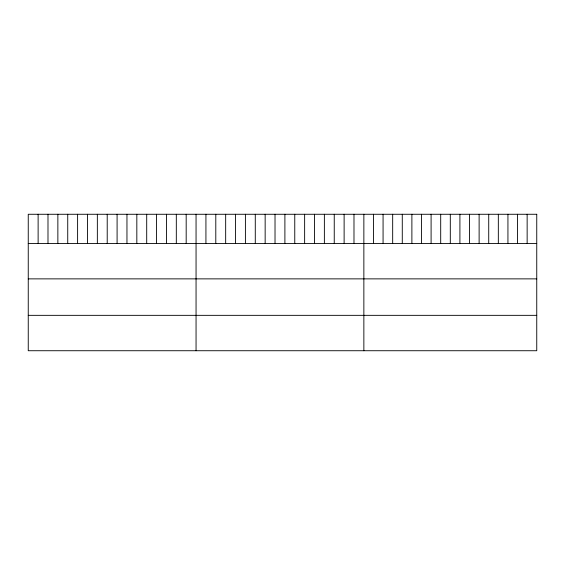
<?xml version="1.0" encoding="UTF-8"?>
<svg xmlns="http://www.w3.org/2000/svg" width="565" height="565" viewBox="0 0 565 565"><rect width="100%" height="100%" fill="white"/><g stroke="black" fill="none" stroke-linecap="round" stroke-linejoin="round"><path stroke-width="0.85" d="M28.25 243.473L536.75 243.473M28.25 278.87L536.75 278.87M28.25 315.341L536.75 315.341M527.145 214.269L527.145 243.473M517.54 214.269L517.54 243.473M507.935 214.269L507.935 243.473M498.33 214.269L498.33 243.473M488.725 214.269L488.725 243.473M479.12 214.269L479.12 243.473M469.515 214.269L469.515 243.473M459.91 214.269L459.91 243.473M450.305 214.269L450.305 243.473M440.7 214.269L440.7 243.473M431.095 214.269L431.095 243.473M421.49 214.269L421.49 243.473M411.885 214.269L411.885 243.473M402.28 214.269L402.28 243.473M392.675 214.269L392.675 243.473M383.07 214.269L383.07 243.473M373.465 214.269L373.465 243.473M363.86 214.269L363.86 350.731M353.987 214.269L353.987 243.473M344.12 214.269L344.12 243.473M334.247 214.269L334.247 243.473M324.374 214.269L324.374 243.473M314.507 214.269L314.507 243.473M304.634 214.269L304.634 243.473M294.761 214.269L294.761 243.473M284.894 214.269L284.894 243.473M275.021 214.269L275.021 243.473M265.155 214.269L265.155 243.473M255.281 214.269L255.281 243.473M245.408 214.269L245.408 243.473M235.541 214.269L235.541 243.473M225.668 214.269L225.668 243.473M215.795 214.269L215.795 243.473M205.928 214.269L205.928 243.473M196.055 214.269L196.055 350.731M186.182 214.269L186.182 243.473M176.315 214.269L176.315 243.473M166.442 214.269L166.442 243.473M156.569 214.269L156.569 243.473M146.702 214.269L146.702 243.473M136.829 214.269L136.829 243.473M126.956 214.269L126.956 243.473M117.089 214.269L117.089 243.473M107.216 214.269L107.216 243.473M97.35 214.269L97.35 243.473M87.476 214.269L87.476 243.473M77.603 214.269L77.603 243.473M67.736 214.269L67.736 243.473M57.863 214.269L57.863 243.473M47.99 214.269L47.99 243.473M38.123 214.269L38.123 243.473M536.75 214.269L28.25 214.269L28.25 350.731L536.75 350.731L536.75 214.269"/></g></svg>
